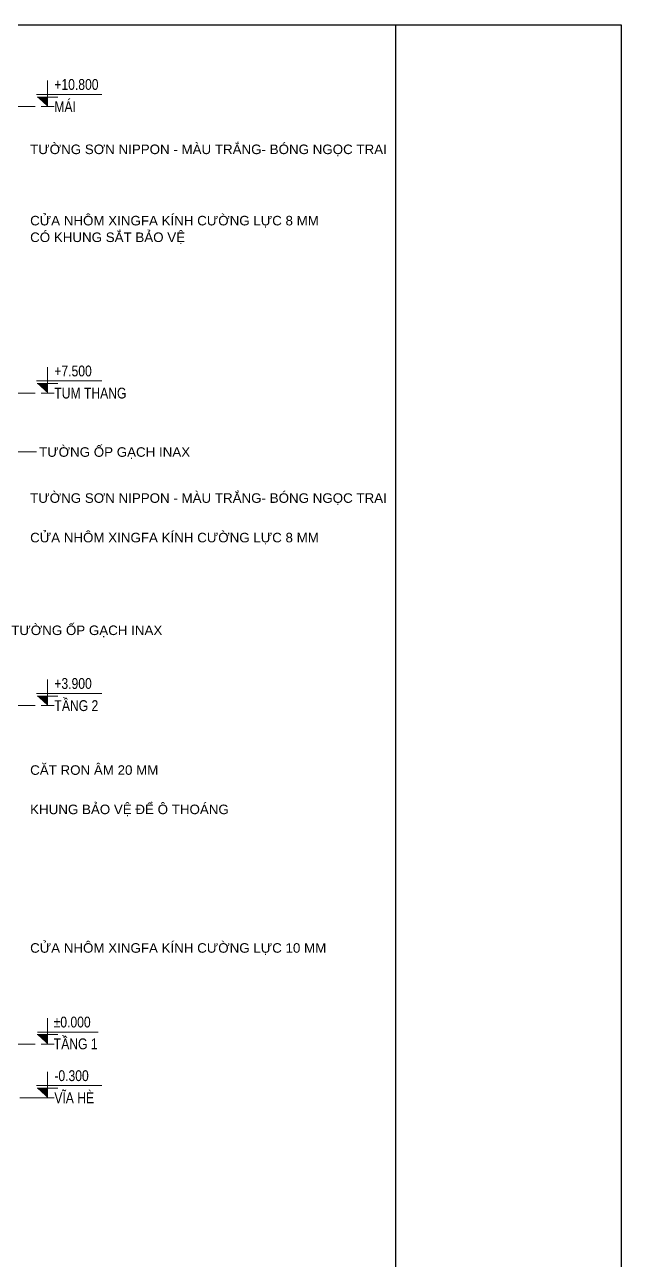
# Model space of a CAD drawing. Header units: millimetres. Extents: x 0 to 84000, y -29700 to 363007.
# Drawn here: x 70258 to 84000, y 209135 to 237600 of the extents above; entities that cross this region are included whole.
import ezdxf

# ---------------------------------------------------------------- set-up
doc = ezdxf.new("R2010")
doc.units = ezdxf.units.MM
doc.linetypes.add('Grid Line', pattern=[10.5, 6, -1.5, 1.5, -1.5])
for name, color, linetype, lineweight in [('- Note', 9, 'Continuous', 13), ('- Text thin', 3, 'Continuous', 25), ('A-FLOR-LEVL', 51, 'Continuous', 13)]:
    doc.layers.add(name, color=color, linetype=linetype, lineweight=lineweight)
doc.styles.add('Arial_1', font='arial.ttf', dxfattribs={"width": 0.8, "height": 125})
doc.styles.add('Arial_2', font='arial.ttf', dxfattribs={"width": 0.8, "height": 125})
doc.styles.add('R-Arial', font='arial.ttf')
doc.dimstyles.new('SC-50-100', dxfattribs={"dimtxt": 220, "dimasz": 100, "dimexe": 100, "dimexo": 200, "dimgap": 60, "dimtad": 1, "dimdec": 0, "dimlfac": 0.5, "dimzin": 0, "dimdsep": 46, "dimtxsty": 'R-Arial', "dimblk": 'ARCHTICK', "dimcen": 0.5, "dimdle": 100, "dimclrd": 256, "dimclre": 256, "dimclrt": 4, "dimadec": 0, "dimazin": 0, "dimtfac": 1, "dimtdec": 0, "dimtix": 1, "dimtmove": 0, "dimatfit": 3, "dimfxl": 1, "dimtolj": 1, "dimtzin": 0, "dimlwd": -1, "dimlwe": -1, "dimarcsym": 0})

# ---------------------------------------------------------------- blocks, each defined once
blk = doc.blocks.new('Level - PVI_Level Head-1669212-CD_MẶT ĐỨNG TRỤC C-A')
at = {"layer": 'A-FLOR-LEVL'}
blk.add_hatch(color=256, dxfattribs=at).paths.add_polyline_path([(5080, -618), (4960, -508), (5080, -508)])
for p, q in [((5080, -618), (5080, -318)), ((4954, -478), (5704, -478)), ((4960, -508), (5200, -508)), ((5005, -618), (5155, -618))]:
    blk.add_line(p, q, dxfattribs=at)
blk = doc.blocks.new('Level - PVI_Level Head _0-1961362-CD_MẶT ĐỨNG TRỤC C-A')
at = {"layer": 'A-FLOR-LEVL'}
blk.add_hatch(color=256, dxfattribs=at).paths.add_polyline_path([(5080, 0), (4960, 110), (5080, 110)])
for p, q in [((5080, 0), (5080, 300)), ((4960, 110), (5200, 110)), ((4963, 140), (5663, 140)), ((5005, 0), (5155, 0))]:
    blk.add_line(p, q, dxfattribs=at)
blk = doc.blocks.new('_ArchTick')
at = {"color": 0, "linetype": 'ByBlock', "const_width": 0.15}
blk.add_lwpolyline([(-0.5, -0.5), (0.5, 0.5)], dxfattribs=at)

msp = doc.modelspace()

# ---------------------------------------------------------------- linework, layer by layer
at = {"layer": 'A-FLOR-LEVL', "linetype": 'Grid Line', "ltscale": 100}
for p, q in [((53101.5, 235714.3), (70783.7, 235714.3)), ((53101.5, 229114.3), (70783.7, 229114.3)), ((53101.5, 221914.3), (70783.7, 221914.3)), ((53101.5, 214114.3), (70783.7, 214114.3))]:
    msp.add_line(p, q, dxfattribs=at)
at = {"layer": 'A-FLOR-LEVL', "ltscale": 25}
msp.add_line((70148.7, 212879.3), (70783.7, 212879.3), dxfattribs=at)
at = {"layer": 'Defpoints'}
msp.add_lwpolyline([(84000, 237600), (84000, 207900), (42000, 207900), (42000, 237600)], close=True, dxfattribs=at)
msp.add_lwpolyline([(78800, 237600), (78800, 0)], dxfattribs=at)

# ---------------------------------------------------------------- block references
at = {"layer": 'A-FLOR-LEVL', "xscale": 2, "yscale": 2, "zscale": 2}
for name, p in [('Level - PVI_Level Head-1669212-CD_MẶT ĐỨNG TRỤC C-A', (60623.4, 236949.3)), ('Level - PVI_Level Head-1669212-CD_MẶT ĐỨNG TRỤC C-A', (60623.4, 230349.3)), ('Level - PVI_Level Head-1669212-CD_MẶT ĐỨNG TRỤC C-A', (60623.4, 223149.3)), ('Level - PVI_Level Head _0-1961362-CD_MẶT ĐỨNG TRỤC C-A', (60623.4, 214114.3)), ('Level - PVI_Level Head-1669212-CD_MẶT ĐỨNG TRỤC C-A', (60623.4, 214114.3))]:
    msp.add_blockref(name, p, dxfattribs=at)

# ---------------------------------------------------------------- texts
at = {"layer": '- Text thin', "style": 'R-Arial'}
for s, p in [('TƯỜNG SƠN NIPPON - MÀU TRẮNG- BÓNG NGỌC TRAI', (70383, 234619)), ('CỬA NHÔM XINGFA KÍNH CƯỜNG LỰC 8 MM', (70383, 232976.3)), ('CÓ KHUNG SẮT BẢO VỆ', (70383, 232593.2)), ('TƯỜNG ỐP GẠCH INAX', (70589, 227645.7)), ('TƯỜNG SƠN NIPPON - MÀU TRẮNG- BÓNG NGỌC TRAI', (70383, 226585.1)), ('CỬA NHÔM XINGFA KÍNH CƯỜNG LỰC 8 MM', (70383, 225674.7)), ('TƯỜNG ỐP GẠCH INAX', (69947.6, 223539.1)), ('CĂT RON ÂM 20 MM', (70383, 220319.1)), ('KHUNG BẢO VỆ ĐỂ Ô THOÁNG', (70383, 219413)), ('CỬA NHÔM XINGFA KÍNH CƯỜNG LỰC 10 MM', (70383, 216220.6))]:
    msp.add_text(s, height=220, dxfattribs=at).set_placement(p)
at = {"layer": 'A-FLOR-LEVL', "char_height": 250, "attachment_point": 1}
for s, insert, width, style in [('+10.800', (70940.5, 236348.5), 1224.978, 'Arial_1'), ('MÁI', (70940.5, 235838.4), 596.455, 'Arial_1'), ('+7.500', (70940.5, 229748.5), 1038.987, 'Arial_1'), ('TUM THANG', (70940.5, 229238.4), 2013.839, 'Arial_1'), ('+3.900', (70940.5, 222548.5), 1038.987, 'Arial_1'), ('T', (70940.5, 222038.4), 211.645, 'Arial_1'), ('\\fArial|b0|i0|c254|p34|;\\W.8;Ầ', (71115.1, 222038.4), 224.472, 'Arial_2'), ('NG 2', (71300.3, 222038.4), 788.86, 'Arial_1'), ('-0.300', (70940.5, 213513.5), 955.611, 'Arial_1'), ('V', (70940.5, 213003.4), 224.472, 'Arial_1'), ('ĨA HÈ', (71125.7, 213003.4), 885.063, 'Arial_1')]:
    msp.add_mtext(s, dxfattribs=dict(at, insert=insert, width=width, style=style))
at = {"layer": 'A-FLOR-LEVL', "lineweight": 25, "char_height": 250, "attachment_point": 1}
for s, insert, width, style in [('±0.000', (70924.8, 214748.5), 1026.16, 'Arial_1'), ('T', (70924.8, 214246.2), 211.645, 'Arial_1'), ('\\fArial|b0|i0|c254|p34|;\\W.8;Ầ', (71099.5, 214246.2), 224.472, 'Arial_2'), ('NG 1', (71284.7, 214246.2), 788.86, 'Arial_1')]:
    msp.add_mtext(s, dxfattribs=dict(at, insert=insert, width=width, style=style))

# ---------------------------------------------------------------- leaders
at = {"layer": '- Note'}
msp.add_leader([(64295.7, 229576.1), (65628.3, 227757.9), (70532.5, 227757.9)], dimstyle='SC-50-100', override={"dimgap": 60, "dimtad": 0}, dxfattribs=at)

doc.saveas('drawing.dxf')
